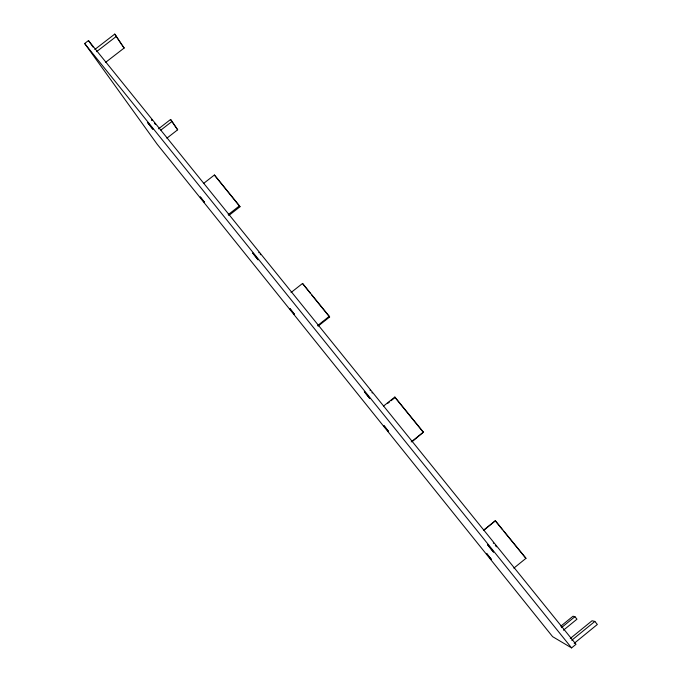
<?xml version="1.0" encoding="UTF-8"?>
<svg xmlns="http://www.w3.org/2000/svg" width="682" height="682" viewBox="0 0 682 682"><rect width="100%" height="100%" fill="white"/><g stroke="black" fill="none" stroke-linecap="round" stroke-linejoin="round"><path stroke-width="1.02" d="M483.743 530.272L495.379 520.724L525.958 558.336L513.844 568.14M560.817 626.153L573.008 616.23L574.926 616.69L576.963 619.188L563.443 630.202M561.414 627.687L574.926 616.69M570.288 638.48L592.044 620.765L594.857 621.43L597.338 624.473L574.201 643.339M571.729 640.279L594.857 621.43M571.576 647.9L576.009 644.285L88.464 40.57L84.662 43.503L157.201 144.252L552.608 636.656L571.576 647.9L84.662 43.503M525.958 558.336L503.964 531.517M483.461 530.34L495.379 520.724M411.195 441.919L423.394 432.158L394.852 397.043L383.565 406.046M412.175 441.638L423.394 432.158M387.828 403.292L389.431 402.013M391.042 400.726L395.066 397.521L394.852 397.043M317.676 325.527L329.27 316.346L302.535 283.456L291.043 292.535M318.059 326.158L329.628 317.002L329.27 316.346M228.189 214.677L239.459 205.845L214.395 175.01L203.492 183.526M228.76 215.546L240.004 206.731L239.459 205.845M166.885 138.182L177.652 129.802L170.585 119.461L158.548 128.83M160.875 130.091L172.12 121.345M105.463 62.463L124.184 48.004L114.738 34.1L94.798 49.488M96.554 51.67L116.511 36.265M147.781 122.709L152.887 129.239L147.798 122.786M151.788 119.913L152.163 120.347M493.274 542.881L493.657 543.324M370.028 390.189L370.394 390.641M122.445 45.873L124.184 48.004M177.652 129.802L170.585 119.461M240.004 206.731L214.395 175.01M310.293 293.209L302.535 283.456M311.623 294.854L329.628 317.002M395.066 397.521L423.539 432.55M495.345 520.912L502.643 529.88M258.802 252.417L259.177 252.886M495.303 545.353L495.712 545.864M371.937 392.568L372.304 393.037M496.095 546.359L496.453 546.819M154.447 123.186L154.805 123.655M260.277 254.292L260.618 254.736M155.155 124.107L155.479 124.533M88.464 40.57L93.067 47.058M152.035 120.424L151.711 119.964M114.738 34.1L121.89 45.029M364.367 391.673L369.78 398.501L364.367 391.673M486.53 553.4L491.338 559.402L486.53 553.4M487.639 544.756L493.444 552.011L487.639 544.756M290.003 308.682L294.334 314.18L290.003 308.682M252.852 253.175L258.018 259.765L252.852 253.175M200.329 197.021L204.557 202.418L200.329 197.021M384.068 425.798L388.535 431.45L384.068 425.798"/></g></svg>
